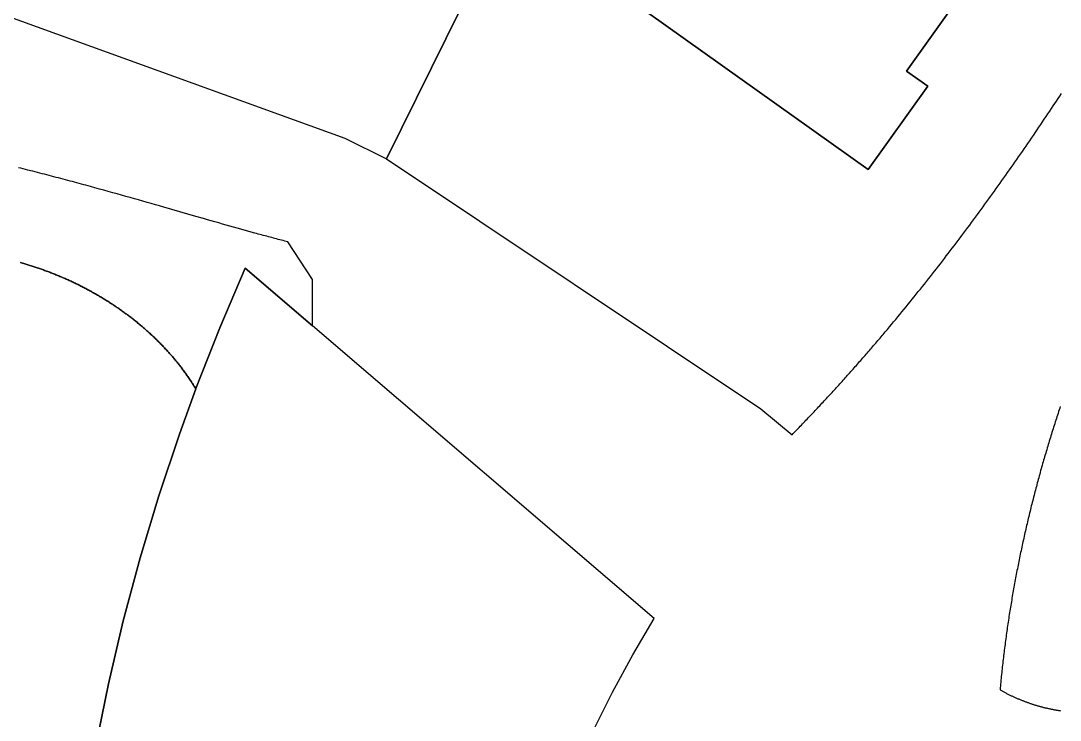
# Model space of a CAD drawing. Header units: millimetres. Extents: x 539514 to 908003, y -69769 to 203909.
# Drawn here: x 618112 to 676375, y 99591 to 138767 of the extents above; entities that cross this region are included whole.
import ezdxf

# ---------------------------------------------------------------- set-up
doc = ezdxf.new("R2010")
doc.units = ezdxf.units.MM
doc.layers.add('CLOSED_AREAS', color=7, linetype='Continuous')
doc.layers.add('REGION_HOLES', color=7, linetype='Continuous')

msp = doc.modelspace()

# ---------------------------------------------------------------- linework, layer by layer
at = {"layer": 'CLOSED_AREAS'}
for points in [[(615286.309, 139774.664), (636273.188, 132196.069), (638605.063, 131030.132), (665421.631, 185246.235)], [(665421.631, 185246.235), (638605.063, 131030.132), (659591.942, 117038.879), (661340.849, 115581.457), (661406.628, 115648.796), (661472.316, 115716.164), (661537.911, 115783.562), (661603.415, 115850.988), (661668.827, 115918.444), (661734.148, 115985.929), (661799.377, 116053.443), (661864.517, 116120.987), (661929.565, 116188.56), (661994.524, 116256.162), (662059.392, 116323.794), (662124.171, 116391.455), (662188.86, 116459.145), (662253.46, 116526.865), (662317.971, 116594.615), (662382.394, 116662.394), (662446.728, 116730.203), (662510.974, 116798.041), (662575.132, 116865.909), (662639.203, 116933.807), (662703.186, 117001.734), (662767.082, 117069.691), (662830.892, 117137.678), (662894.614, 117205.695), (662958.251, 117273.742), (663021.801, 117341.818), (663085.266, 117409.924), (663148.645, 117478.061), (663211.939, 117546.227), (663275.148, 117614.423), (663338.272, 117682.65), (663401.312, 117750.906), (663464.267, 117819.193), (663527.139, 117887.509), (663589.927, 117955.856), (663652.631, 118024.233), (663715.252, 118092.641), (663777.791, 118161.078), (663840.246, 118229.546), (663902.62, 118298.044), (663964.911, 118366.573), (664027.12, 118435.132), (664089.248, 118503.721), (664151.294, 118572.341), (664213.26, 118640.991), (664275.144, 118709.672), (664336.948, 118778.384), (664398.672, 118847.126), (664460.315, 118915.898), (664521.879, 118984.701), (664583.364, 119053.535), (664644.769, 119122.4), (664706.095, 119191.295), (664767.342, 119260.222), (664828.511, 119329.179), (664889.602, 119398.166), (664950.615, 119467.185), (665011.55, 119536.235), (665072.408, 119605.315), (665133.188, 119674.427), (665193.892, 119743.569), (665254.519, 119812.743), (665315.069, 119881.947), (665375.544, 119951.183), (665435.943, 120020.45), (665496.266, 120089.748), (665556.513, 120159.077), (665616.686, 120228.438), (665676.784, 120297.83), (665736.807, 120367.253), (665796.756, 120436.707), (665856.631, 120506.193), (665916.433, 120575.71), (665976.16, 120645.258), (666035.815, 120714.838), (666095.396, 120784.45), (666154.905, 120854.093), (666214.342, 120923.767), (666273.706, 120993.473), (666332.998, 121063.211), (666392.219, 121132.98), (666451.368, 121202.781), (666569.453, 121342.479), (666687.255, 121482.303), (666804.778, 121622.255), (666922.021, 121762.334), (667038.989, 121902.541), (667155.682, 122042.876), (667272.104, 122183.34), (667388.255, 122323.932), (667504.139, 122464.654), (667619.756, 122605.504), (667735.11, 122746.484), (667850.203, 122887.593), (667965.036, 123028.833), (668079.611, 123170.202), (668193.931, 123311.702), (668307.998, 123453.333), (668421.813, 123595.094), (668535.38, 123736.987), (668648.7, 123879.012), (668761.774, 124021.168), (668874.606, 124163.456), (668987.197, 124305.876), (669099.549, 124448.429), (669211.665, 124591.114), (669323.547, 124733.933), (669435.196, 124876.885), (669546.615, 125019.97), (669657.805, 125163.189), (669768.77, 125306.542), (669879.51, 125450.029), (669990.029, 125593.651), (670100.328, 125737.408), (670210.409, 125881.3), (670320.274, 126025.327), (670429.926, 126169.49), (670539.366, 126313.788), (670648.597, 126458.223), (670757.621, 126602.794), (670866.439, 126747.502), (670975.055, 126892.346), (671083.469, 127037.328), (671191.684, 127182.447), (671299.703, 127327.703), (671407.526, 127473.098), (671515.157, 127618.63), (671622.598, 127764.301), (671729.85, 127910.111), (671836.916, 128056.059), (671943.797, 128202.147), (672050.496, 128348.374), (672157.015, 128494.741), (672263.356, 128641.248), (672369.521, 128787.895), (672475.512, 128934.683), (672581.331, 129081.611), (672686.981, 129228.68), (672792.463, 129375.89), (672897.779, 129523.242), (673002.932, 129670.736), (673107.924, 129818.371), (673212.757, 129966.149), (673317.432, 130114.069), (673421.952, 130262.133), (673526.32, 130410.339), (673630.536, 130558.688), (673734.604, 130707.181), (673838.525, 130855.818), (673942.301, 131004.599), (674045.935, 131153.524), (674149.429, 131302.594), (674252.784, 131451.808), (674356.002, 131601.168), (674459.087, 131750.673), (674562.04, 131900.323), (674664.862, 132050.12), (674767.557, 132200.062), (674870.126, 132350.151), (674972.571, 132500.386), (675074.895, 132650.769), (675177.099, 132801.298), (675279.185, 132951.975), (675381.156, 133102.8), (675483.014, 133253.772), (675584.761, 133404.893), (675686.399, 133556.162), (675787.929, 133707.579), (675889.355, 133859.146), (675981.719, 133997.437), (676073.992, 134135.852), (676166.168, 134274.393), (676258.241, 134413.058), (676350.206, 134551.85), (676442.057, 134690.768)], [(618097.541, 125220.523), (618156.671, 125204.01), (618215.761, 125187.291), (618274.812, 125170.364), (618333.822, 125153.232), (618392.79, 125135.894), (618451.715, 125118.35), (618510.596, 125100.601), (618569.431, 125082.648), (618628.221, 125064.491), (618686.964, 125046.129), (618745.659, 125027.565), (618804.304, 125008.798), (618862.899, 124989.828), (618921.444, 124970.656), (618979.935, 124951.282), (619038.374, 124931.707), (619096.758, 124911.932), (619155.087, 124891.956), (619213.36, 124871.78), (619271.575, 124851.404), (619329.732, 124830.83), (619387.83, 124810.056), (619445.867, 124789.085), (619503.842, 124767.915), (619561.755, 124746.548), (619619.604, 124724.984), (619677.389, 124703.223), (619735.108, 124681.266), (619792.761, 124659.114), (619850.345, 124636.766), (619907.862, 124614.223), (619965.308, 124591.485), (620022.684, 124568.554), (620079.987, 124545.429), (620137.218, 124522.11), (620194.375, 124498.599), (620251.458, 124474.895), (620308.464, 124450.999), (620365.393, 124426.912), (620422.245, 124402.633), (620479.017, 124378.164), (620535.709, 124353.504), (620592.321, 124328.654), (620648.85, 124303.615), (620705.296, 124278.387), (620761.658, 124252.97), (620817.935, 124227.365), (620874.125, 124201.572), (620930.228, 124175.592), (620986.243, 124149.425), (621042.169, 124123.071), (621098.004, 124096.531), (621153.748, 124069.805), (621209.4, 124042.894), (621264.958, 124015.798), (621320.422, 123988.518), (621375.79, 123961.053), (621431.061, 123933.405), (621486.236, 123905.574), (621541.311, 123877.56), (621596.287, 123849.363), (621651.163, 123820.985), (621705.936, 123792.425), (621760.607, 123763.684), (621815.174, 123734.762), (621869.637, 123705.66), (621923.994, 123676.378), (621978.244, 123646.916), (622032.386, 123617.276), (622086.419, 123587.457), (622140.342, 123557.46), (622194.155, 123527.285), (622247.855, 123496.932), (622301.442, 123466.403), (622354.916, 123435.697), (622408.274, 123404.815), (622461.516, 123373.758), (622514.642, 123342.525), (622567.649, 123311.117), (622620.537, 123279.535), (622673.304, 123247.779), (622725.951, 123215.849), (622778.475, 123183.746), (622830.876, 123151.471), (622883.152, 123119.023), (622935.303, 123086.403), (622987.328, 123053.612), (623039.226, 123020.649), (623090.995, 122987.516), (623142.634, 122954.213), (623194.143, 122920.74), (623245.521, 122887.097), (623296.766, 122853.286), (623347.877, 122819.306), (623398.854, 122785.157), (623449.695, 122750.842), (623500.399, 122716.358), (623550.966, 122681.708), (623601.394, 122646.892), (623651.682, 122611.909), (623701.83, 122576.761), (623751.835, 122541.448), (623801.698, 122505.969), (623851.417, 122470.327), (623900.991, 122434.52), (623950.419, 122398.55), (623999.7, 122362.417), (624048.833, 122326.121), (624097.817, 122289.663), (624146.651, 122253.043), (624195.334, 122216.262), (624243.864, 122179.319), (624292.242, 122142.216), (624340.465, 122104.953), (624388.534, 122067.53), (624436.446, 122029.947), (624484.2, 121992.206), (624531.797, 121954.306), (624579.234, 121916.249), (624626.51, 121878.033), (624673.626, 121839.66), (624720.578, 121801.131), (624767.368, 121762.445), (624813.993, 121723.603), (624860.452, 121684.605), (624906.745, 121645.452), (624952.87, 121606.145), (624998.827, 121566.683), (625044.614, 121527.067), (625090.231, 121487.298), (625135.675, 121447.376), (625180.947, 121407.301), (625226.046, 121367.074), (625270.969, 121326.695), (625315.717, 121286.165), (625360.288, 121245.483), (625404.681, 121204.652), (625448.895, 121163.67), (625492.929, 121122.538), (625536.782, 121081.257), (625580.453, 121039.827), (625623.941, 120998.249), (625667.246, 120956.523), (625710.365, 120914.649), (625753.298, 120872.628), (625796.044, 120830.46), (625838.601, 120788.145), (625880.97, 120745.685), (625923.148, 120703.08), (625965.135, 120660.329), (626006.93, 120617.433), (626048.531, 120574.393), (626089.938, 120531.21), (626131.15, 120487.883), (626172.165, 120444.413), (626212.983, 120400.8), (626253.602, 120357.045), (626294.022, 120313.149), (626334.242, 120269.111), (626374.259, 120224.932), (626414.075, 120180.613), (626453.686, 120136.153), (626493.093, 120091.554), (626532.295, 120046.816), (626571.289, 120001.939), (626610.076, 119956.923), (626648.654, 119911.77), (626687.023, 119866.479), (626725.18, 119821.05), (626763.126, 119775.486), (626800.859, 119729.784), (626838.377, 119683.947), (626875.681, 119637.975), (626912.769, 119591.867), (626949.64, 119545.625), (626986.293, 119499.248), (627022.727, 119452.738), (627058.941, 119406.094), (627094.934, 119359.317), (627130.704, 119312.408), (627166.251, 119265.367), (627201.575, 119218.194), (627236.672, 119170.89), (627271.544, 119123.455), (627306.188, 119075.889), (627340.604, 119028.193), (627374.791, 118980.368), (627408.747, 118932.414), (627442.472, 118884.331), (627475.965, 118836.119), (627509.224, 118787.78), (627542.248, 118739.313), (627575.037, 118690.719), (627607.589, 118641.998), (627639.904, 118593.151), (627671.98, 118544.178), (627703.817, 118495.08), (627735.412, 118445.856), (627766.766, 118396.509), (627797.878, 118347.037), (627828.745, 118297.441), (627859.368, 118247.722), (627889.745, 118197.88), (627919.875, 118147.915), (627930.85, 118178.13), (629262.445, 121563.577), (630695.294, 124907.431), (634471.87, 121676.425), (634471.87, 124279.097), (633083.566, 126385.243), (632994.801, 126407.734), (632905.599, 126430.457), (632815.961, 126453.41), (632725.888, 126476.589), (632635.382, 126499.994), (632544.444, 126523.621), (632453.076, 126547.469), (632361.278, 126571.535), (632269.054, 126595.817), (632176.403, 126620.313), (632083.328, 126645.019), (631989.829, 126669.935), (631895.908, 126695.058), (631801.567, 126720.385), (631706.807, 126745.914), (631611.63, 126771.643), (631516.036, 126797.57), (631420.028, 126823.692), (631323.606, 126850.008), (631226.772, 126876.514), (631031.874, 126930.09), (630835.346, 126984.401), (630637.198, 127039.43), (630437.442, 127095.159), (630236.089, 127151.569), (630033.151, 127208.642), (629828.638, 127266.36), (629622.563, 127324.705), (629414.936, 127383.658), (629205.77, 127443.201), (628995.074, 127503.316), (628782.861, 127563.984), (628569.142, 127625.188), (628353.928, 127686.91), (627919.06, 127811.831), (627478.35, 127938.603), (627031.886, 128067.08), (626579.761, 128197.115), (626122.064, 128328.563), (625891.154, 128394.772), (625658.886, 128461.279), (625425.27, 128528.066), (625190.317, 128595.115), (624954.04, 128662.408), (624716.449, 128729.927), (624477.556, 128797.654), (624237.372, 128865.569), (623995.909, 128933.656), (623753.177, 129001.895), (623509.188, 129070.269), (623263.953, 129138.76), (623017.485, 129207.348), (622769.793, 129276.016), (622520.889, 129344.746), (622270.786, 129413.519), (622019.493, 129482.318), (621893.404, 129516.721), (621767.023, 129551.123), (621640.349, 129585.523), (621513.386, 129619.917), (621386.134, 129654.305), (621258.594, 129688.682), (621130.769, 129723.048), (621002.659, 129757.399), (620874.265, 129791.734), (620745.591, 129826.05), (620616.636, 129860.346), (620487.402, 129894.617), (620357.891, 129928.864), (620228.103, 129963.082), (620098.041, 129997.27), (619967.706, 130031.426), (619837.1, 130065.547), (619706.222, 130099.631), (619575.076, 130133.676), (619443.663, 130167.68), (619311.983, 130201.639), (619180.039, 130235.552), (619047.831, 130269.417), (618915.361, 130303.232), (618782.631, 130336.993), (618649.642, 130370.7), (618516.396, 130404.348), (618382.893, 130437.937), (618249.135, 130471.464), (618115.125, 130504.927), (617980.862, 130538.323)], [(622293.973, 98060.225), (623022.849, 101624.37), (623858.631, 105164.972), (624800.546, 108678.831), (625847.763, 112162.754), (626999.324, 115613.595), (627919.875, 118147.915), (627889.745, 118197.88), (627859.368, 118247.722), (627828.745, 118297.441), (627797.878, 118347.037), (627766.766, 118396.509), (627735.412, 118445.856), (627703.817, 118495.08), (627671.98, 118544.178), (627639.904, 118593.151), (627607.589, 118641.998), (627575.037, 118690.719), (627542.248, 118739.313), (627509.224, 118787.78), (627475.965, 118836.119), (627442.472, 118884.331), (627408.747, 118932.414), (627374.791, 118980.368), (627340.604, 119028.193), (627306.188, 119075.889), (627271.544, 119123.455), (627236.672, 119170.89), (627201.575, 119218.194), (627166.251, 119265.367), (627130.704, 119312.408), (627094.934, 119359.317), (627058.941, 119406.094), (627022.727, 119452.738), (626986.293, 119499.248), (626949.64, 119545.625), (626912.769, 119591.867), (626875.681, 119637.975), (626838.377, 119683.947), (626800.859, 119729.784), (626763.126, 119775.486), (626725.18, 119821.05), (626687.023, 119866.479), (626648.654, 119911.77), (626610.076, 119956.923), (626571.289, 120001.939), (626532.295, 120046.816), (626493.093, 120091.554), (626453.686, 120136.153), (626414.075, 120180.613), (626374.259, 120224.932), (626334.242, 120269.111), (626294.022, 120313.149), (626253.602, 120357.045), (626212.983, 120400.8), (626172.165, 120444.413), (626131.15, 120487.883), (626089.938, 120531.21), (626048.531, 120574.393), (626006.93, 120617.433), (625965.135, 120660.329), (625923.148, 120703.08), (625880.97, 120745.685), (625838.601, 120788.145), (625796.044, 120830.46), (625753.298, 120872.628), (625710.365, 120914.649), (625667.246, 120956.523), (625623.941, 120998.249), (625580.453, 121039.827), (625536.782, 121081.257), (625492.929, 121122.538), (625448.895, 121163.67), (625404.681, 121204.652), (625360.288, 121245.483), (625315.717, 121286.165), (625270.969, 121326.695), (625226.046, 121367.074), (625180.947, 121407.301), (625135.675, 121447.376), (625090.231, 121487.298), (625044.614, 121527.067), (624998.827, 121566.683), (624952.87, 121606.145), (624906.745, 121645.452), (624860.452, 121684.605), (624813.993, 121723.603), (624767.368, 121762.445), (624720.578, 121801.131), (624673.626, 121839.66), (624626.51, 121878.033), (624579.234, 121916.249), (624531.797, 121954.306), (624484.2, 121992.206), (624436.446, 122029.947), (624388.534, 122067.53), (624340.465, 122104.953), (624292.242, 122142.216), (624243.864, 122179.319), (624195.334, 122216.262), (624146.651, 122253.043), (624097.817, 122289.663), (624048.833, 122326.121), (623999.7, 122362.417), (623950.419, 122398.55), (623900.991, 122434.52), (623851.417, 122470.327), (623801.698, 122505.969), (623751.835, 122541.448), (623701.83, 122576.761), (623651.682, 122611.909), (623601.394, 122646.892), (623550.966, 122681.708), (623500.399, 122716.358), (623449.695, 122750.842), (623398.854, 122785.157), (623347.877, 122819.306), (623296.766, 122853.286), (623245.521, 122887.097), (623194.143, 122920.74), (623142.634, 122954.213), (623090.995, 122987.516), (623039.226, 123020.649), (622987.328, 123053.612), (622935.303, 123086.403), (622883.152, 123119.023), (622830.876, 123151.471), (622778.475, 123183.746), (622725.951, 123215.849), (622673.304, 123247.779), (622620.537, 123279.535), (622567.649, 123311.117), (622514.642, 123342.525), (622461.516, 123373.758), (622408.274, 123404.815), (622354.916, 123435.697), (622301.442, 123466.403), (622247.855, 123496.932), (622194.155, 123527.285), (622140.342, 123557.46), (622086.419, 123587.457), (622032.386, 123617.276), (621978.244, 123646.916), (621923.994, 123676.378), (621869.637, 123705.66), (621815.174, 123734.762), (621760.607, 123763.684), (621705.936, 123792.425), (621651.163, 123820.985), (621596.287, 123849.363), (621541.311, 123877.56), (621486.236, 123905.574), (621431.061, 123933.405), (621375.79, 123961.053), (621320.422, 123988.518), (621264.958, 124015.798), (621209.4, 124042.894), (621153.748, 124069.805), (621098.004, 124096.531), (621042.169, 124123.071), (620986.243, 124149.425), (620930.228, 124175.592), (620874.125, 124201.572), (620817.935, 124227.365), (620761.658, 124252.97), (620705.296, 124278.387), (620648.85, 124303.615), (620592.321, 124328.654), (620535.709, 124353.504), (620479.017, 124378.164), (620422.245, 124402.633), (620365.393, 124426.912), (620308.464, 124450.999), (620251.458, 124474.895), (620194.375, 124498.599), (620137.218, 124522.11), (620079.987, 124545.429), (620022.684, 124568.554), (619965.308, 124591.485), (619907.862, 124614.223), (619850.345, 124636.766), (619792.761, 124659.114), (619735.108, 124681.266), (619677.389, 124703.223), (619619.604, 124724.984), (619561.755, 124746.548), (619503.842, 124767.915), (619445.867, 124789.085), (619387.83, 124810.056), (619329.732, 124830.83), (619271.575, 124851.404), (619213.36, 124871.78), (619155.087, 124891.956), (619096.758, 124911.932), (619038.374, 124931.707), (618979.935, 124951.282), (618921.444, 124970.656), (618862.899, 124989.828), (618804.304, 125008.798), (618745.659, 125027.565), (618686.964, 125046.129), (618628.221, 125064.491), (618569.431, 125082.648), (618510.596, 125100.601), (618451.715, 125118.35), (618392.79, 125135.894), (618333.822, 125153.232), (618274.812, 125170.364), (618215.761, 125187.291), (618156.671, 125204.01), (618097.541, 125220.523)], [(650211.171, 99040.105), (651280.11, 101160.937), (652417.44, 103245.899), (653621.952, 105292.787), (634471.87, 121676.425), (630695.294, 124907.431), (629262.445, 121563.577), (627930.85, 118178.13), (627919.875, 118147.915), (626999.324, 115613.595), (625847.763, 112162.754), (624800.546, 108678.831), (623858.631, 105164.972), (623022.849, 101624.37), (622293.973, 98060.225)], [(676380.137, 117162.113), (676348.21, 117065.986), (676316.399, 116969.807), (676284.705, 116873.574), (676253.128, 116777.288), (676221.669, 116680.948), (676190.327, 116584.554), (676159.104, 116488.106), (676127.999, 116391.604), (676097.012, 116295.048), (676066.145, 116198.437), (676035.397, 116101.771), (676004.769, 116005.051), (675974.261, 115908.275), (675943.874, 115811.444), (675913.607, 115714.557), (675883.461, 115617.614), (675853.437, 115520.616), (675823.534, 115423.561), (675793.753, 115326.45), (675764.095, 115229.283), (675734.559, 115132.059), (675705.147, 115034.778), (675675.857, 114937.44), (675646.692, 114840.044), (675617.65, 114742.591), (675588.732, 114645.081), (675559.94, 114547.512), (675531.272, 114449.886), (675502.729, 114352.201), (675474.312, 114254.458), (675446.021, 114156.656), (675417.857, 114058.795), (675389.819, 113960.876), (675361.907, 113862.897), (675334.123, 113764.858), (675306.467, 113666.76), (675278.938, 113568.603), (675251.538, 113470.385), (675224.266, 113372.107), (675197.123, 113273.769), (675170.11, 113175.37), (675143.225, 113076.911), (675116.471, 112978.39), (675089.847, 112879.809), (675063.353, 112781.166), (675036.99, 112682.461), (675010.759, 112583.695), (674984.659, 112484.867), (674958.69, 112385.977), (674932.854, 112287.024), (674907.15, 112188.009), (674881.579, 112088.931), (674856.141, 111989.791), (674830.836, 111890.587), (674805.666, 111791.32), (674780.629, 111691.99), (674755.727, 111592.596), (674730.959, 111493.138), (674706.327, 111393.616), (674681.83, 111294.03), (674657.468, 111194.38), (674633.243, 111094.665), (674609.154, 110994.885), (674585.202, 110895.04), (674561.386, 110795.13), (674537.709, 110695.154), (674514.168, 110595.113), (674490.766, 110495.006), (674467.502, 110394.834), (674444.377, 110294.595), (674421.39, 110194.29), (674398.543, 110093.918), (674375.836, 109993.479), (674353.269, 109892.974), (674330.841, 109792.401), (674308.555, 109691.762), (674286.409, 109591.054), (674264.405, 109490.279), (674242.542, 109389.436), (674220.821, 109288.525), (674199.242, 109187.546), (674177.806, 109086.498), (674156.513, 108985.382), (674135.363, 108884.197), (674114.357, 108782.943), (674093.494, 108681.619), (674072.776, 108580.226), (674052.202, 108478.764), (674031.772, 108377.231), (674011.489, 108275.629), (673991.35, 108173.957), (673971.357, 108072.214), (673951.511, 107970.4), (673931.811, 107868.516), (673912.258, 107766.561), (673892.852, 107664.534), (673873.593, 107562.437), (673854.482, 107460.267), (673835.519, 107358.026), (673816.705, 107255.714), (673798.039, 107153.329), (673779.523, 107050.871), (673761.156, 106948.341), (673742.938, 106845.739), (673724.871, 106743.063), (673706.954, 106640.315), (673689.188, 106537.493), (673671.573, 106434.598), (673654.109, 106331.629), (673636.796, 106228.586), (673619.636, 106125.469), (673602.628, 106022.278), (673585.773, 105919.013), (673569.071, 105815.673), (673552.522, 105712.258), (673536.127, 105608.768), (673519.886, 105505.202), (673503.799, 105401.562), (673487.866, 105297.846), (673472.089, 105194.054), (673456.467, 105090.186), (673441, 104986.242), (673425.689, 104882.222), (673410.535, 104778.125), (673395.537, 104673.951), (673380.696, 104569.7), (673366.012, 104465.373), (673351.486, 104360.967), (673337.118, 104256.485), (673322.908, 104151.925), (673308.856, 104047.286), (673294.963, 103942.57), (673281.23, 103837.776), (673267.656, 103732.903), (673254.242, 103627.951), (673240.988, 103522.92), (673227.894, 103417.811), (673214.961, 103312.622), (673202.19, 103207.353), (673189.579, 103102.005), (673177.131, 102996.578), (673164.845, 102891.07), (673152.721, 102785.482), (673140.76, 102679.814), (673128.962, 102574.065), (673117.327, 102468.235), (673105.856, 102362.324), (673094.55, 102256.332), (673083.407, 102150.259), (673072.43, 102044.104), (673061.617, 101937.867), (673050.97, 101831.549), (673040.488, 101725.148), (673030.173, 101618.665), (673020.024, 101512.099), (673010.041, 101405.451), (673000.226, 101298.72), (673037.392, 101277.523), (673074.573, 101256.526), (673111.767, 101235.728), (673148.976, 101215.13), (673186.199, 101194.73), (673223.435, 101174.528), (673260.685, 101154.523), (673297.949, 101134.715), (673335.227, 101115.103), (673372.518, 101095.686), (673409.823, 101076.465), (673447.142, 101057.437), (673484.474, 101038.603), (673521.82, 101019.962), (673559.179, 101001.514), (673596.551, 100983.257), (673633.937, 100965.192), (673671.336, 100947.318), (673708.749, 100929.633), (673746.175, 100912.138), (673783.613, 100894.832), (673821.065, 100877.714), (673858.53, 100860.784), (673896.008, 100844.041), (673933.499, 100827.484), (673971.003, 100811.113), (674008.52, 100794.928), (674046.05, 100778.927), (674083.592, 100763.11), (674121.148, 100747.477), (674158.716, 100732.027), (674196.296, 100716.759), (674233.889, 100701.673), (674271.495, 100686.767), (674309.113, 100672.043), (674346.744, 100657.498), (674384.387, 100643.132), (674422.042, 100628.946), (674459.71, 100614.937), (674497.39, 100601.106), (674535.083, 100587.451), (674572.787, 100573.974), (674610.504, 100560.671), (674648.232, 100547.544), (674685.973, 100534.592), (674723.726, 100521.813), (674761.49, 100509.208), (674799.267, 100496.775), (674837.055, 100484.514), (674874.855, 100472.425), (674912.667, 100460.507), (674950.491, 100448.76), (674988.326, 100437.182), (675026.173, 100425.773), (675064.032, 100414.533), (675101.902, 100403.46), (675139.783, 100392.555), (675177.676, 100381.817), (675215.58, 100371.245), (675253.496, 100360.838), (675291.423, 100350.597), (675329.361, 100340.519), (675367.31, 100330.606), (675405.271, 100320.855), (675443.242, 100311.268), (675481.225, 100301.842), (675519.218, 100292.577), (675557.223, 100283.474), (675595.238, 100274.53), (675633.265, 100265.746), (675671.302, 100257.121), (675709.35, 100248.654), (675747.408, 100240.345), (675785.477, 100232.194), (675823.557, 100224.199), (675861.648, 100216.359), (675899.749, 100208.676), (675937.86, 100201.147), (675975.982, 100193.772), (676014.114, 100186.551), (676052.257, 100179.482), (676090.41, 100172.567), (676128.573, 100165.803), (676166.746, 100159.19), (676204.93, 100152.727), (676243.124, 100146.415), (676281.327, 100140.252), (676319.541, 100134.238), (676357.765, 100128.372), (676395.998, 100122.654)]]:
    msp.add_lwpolyline(points, dxfattribs=at)
msp.add_lwpolyline([(667890.533, 150012.391), (662006.24, 153671.708), (660705.02, 151846.858), (659118.05, 149621.267), (657623.462, 150686.991), (655375.13, 147533.896), (651620.134, 142267.834), (653065.235, 141237.396), (652185.829, 140004.103), (665613.151, 130429.674), (668947.623, 135105.987), (667766.311, 135948.328), (674202.764, 144974.906)], close=True, dxfattribs=at)
at = {"layer": 'REGION_HOLES'}
msp.add_lwpolyline([(674202.764, 144974.906), (667766.311, 135948.328), (668947.623, 135105.987), (665613.151, 130429.674), (652185.829, 140004.103)], dxfattribs=at)

doc.saveas('drawing.dxf')
